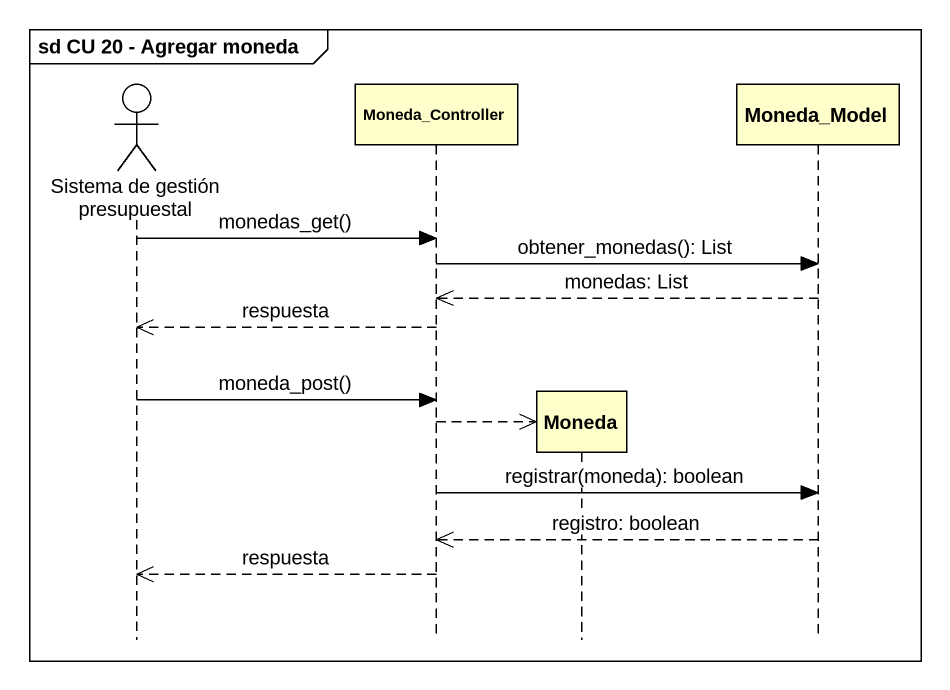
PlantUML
@startuml
mainframe sd CU 20 - Agregar moneda
hide footbox
actor "Sistema de gestión presupuestal" as Sistema_de_gestión
participant Moneda_Controller
participant Moneda
participant Moneda_Model

Sistema_de_gestión -> Moneda_Controller : monedas_get()
Moneda_Controller -> Moneda_Model : obtener_monedas(): List
Moneda_Model -->> Moneda_Controller : monedas: List
Moneda_Controller -->> Sistema_de_gestión : respuesta
Sistema_de_gestión -> Moneda_Controller : moneda_post()
Moneda_Controller -->> Moneda **
Moneda_Controller -> Moneda_Model : registrar(moneda): boolean
Moneda_Model -->> Moneda_Controller : registro: boolean
Moneda_Controller -->> Sistema_de_gestión : respuesta
@enduml
